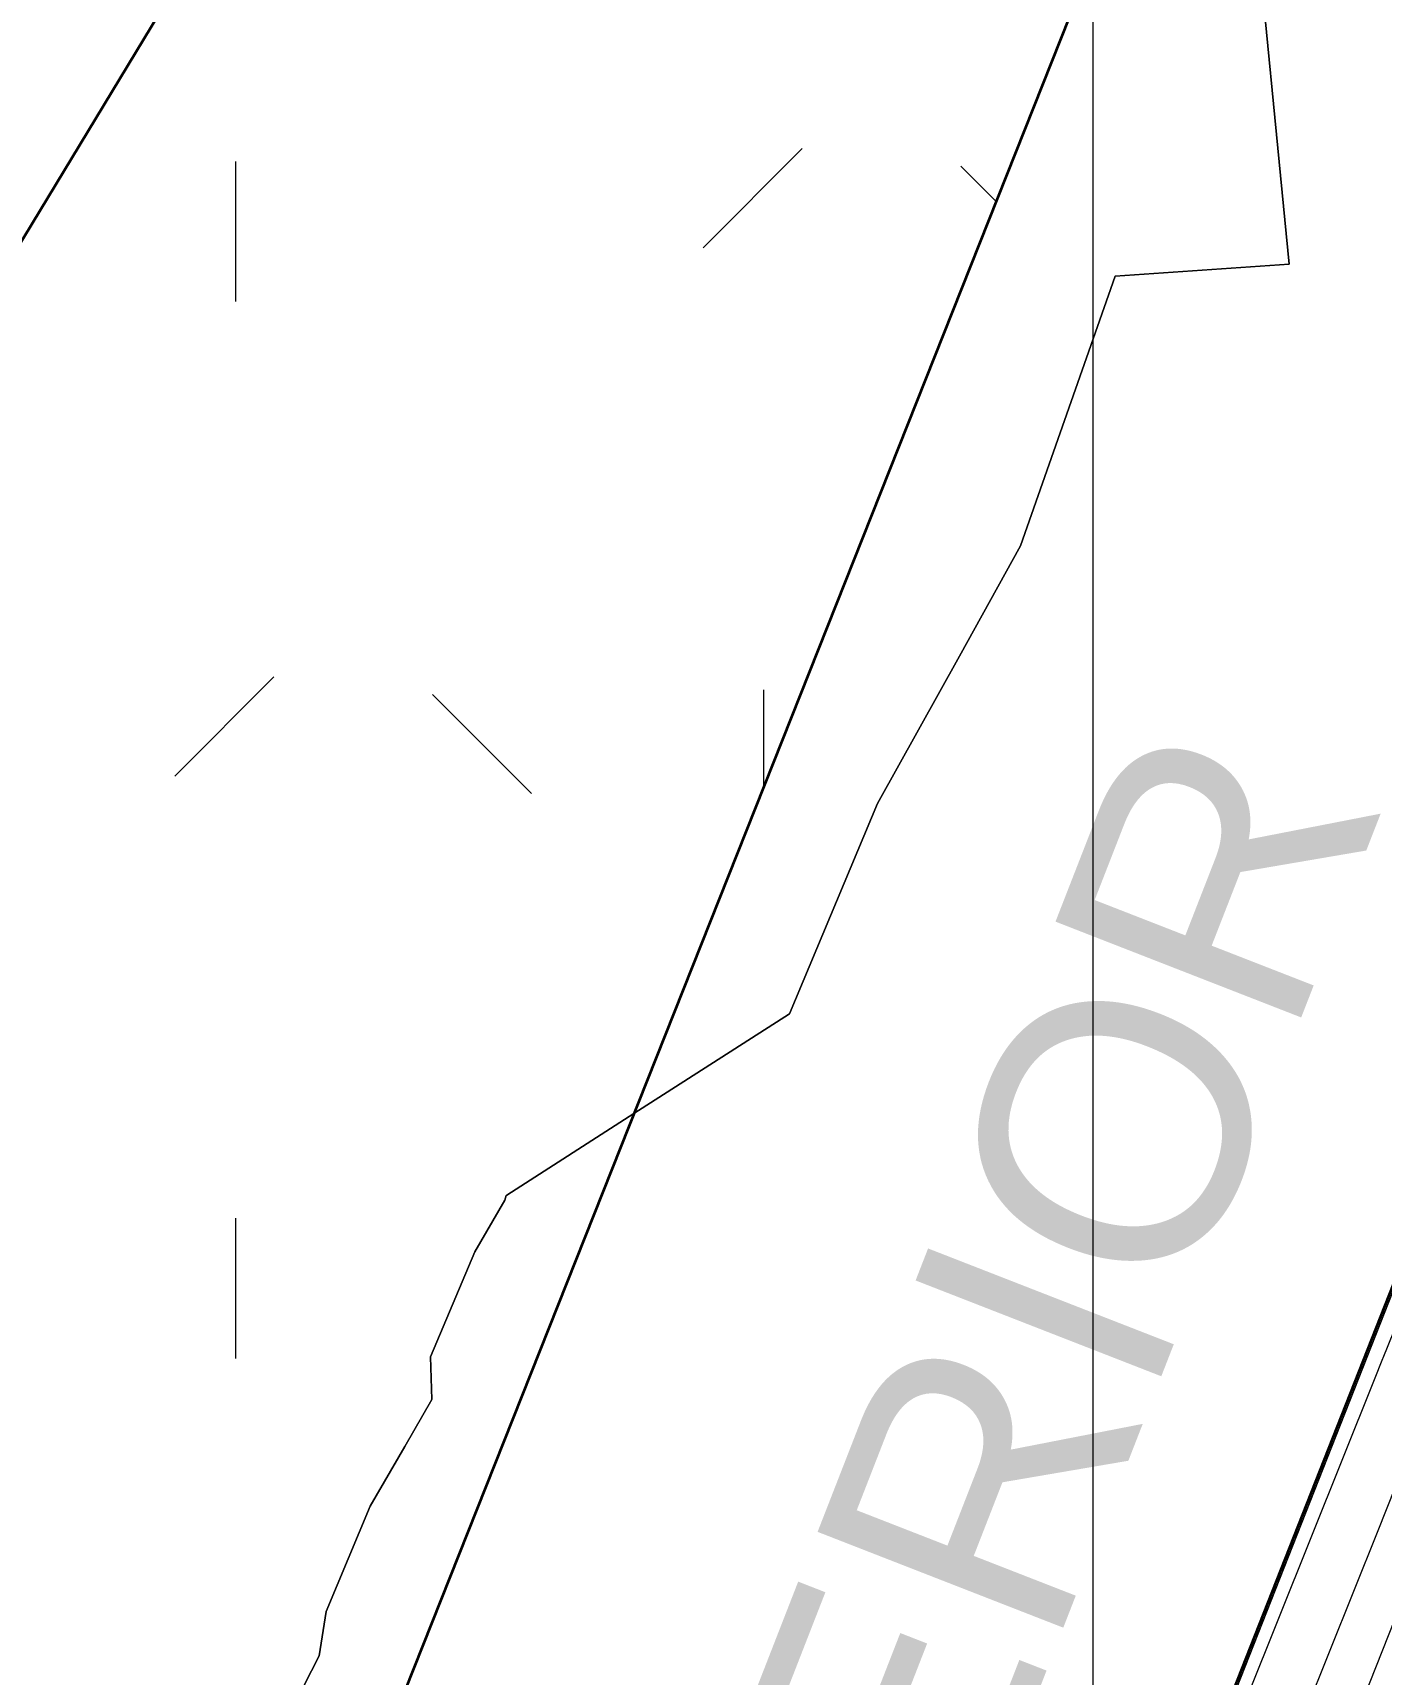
# Model space of a CAD drawing. Header units: metres. Extents: x -207 to 292, y -187 to 169.
# Drawn here: x -107.47 to -98.3, y -21.2 to -10.04 of the extents above; entities that cross this region are included whole.
import ezdxf

# ---------------------------------------------------------------- set-up
doc = ezdxf.new("R2010")
doc.units = ezdxf.units.M
for name, color, linetype, lineweight in [('ACHURADO', 7, 'Continuous', 9), ('BORDE CAMINO', 7, 'Continuous', 35), ('C-TOPO', 7, 'Continuous', 9), ('C-TOPO-MAJR', 7, 'Continuous', 35), ('C-TOPO-MINR', 7, 'Continuous', 9), ('CERCO INTERIOR', 7, 'Continuous', 9), ('grilla', 7, 'Continuous', 9), ('solera', 7, 'Continuous', 35)]:
    doc.layers.add(name, color=color, linetype=linetype, lineweight=lineweight)
doc.layers.add('PR10-ARQ-PL-001-Emplazamiento-C-1_dwg', color=7, linetype='Continuous', lineweight=9, true_color=0x767676)
doc.layers.add('TEXTO', color=5, linetype='Continuous', lineweight=9, true_color=0x0000ff)
doc.styles.add('Arial', font='arial.ttf', dxfattribs={"height": 1.792988})

# ---------------------------------------------------------------- blocks, each defined once
blk = doc.blocks.new('PR10-ARQ-PL-001-Emplazamiento-C-1_dwg-674643-PLANTA EMPLAZAMIENTO ACTUALIZADO')
at = {"layer": 'ACHURADO'}
h = blk.add_hatch(dxfattribs=at)
h.set_pattern_fill('FP_1', color=256, style=0, pattern_type=2)
h.set_pattern_definition([(90, (-655750.258, -5498481.082), (-3.592, 3.592), [0.9525, -6.232]), (45, (-655750.258, -5498481.082), (-3.5921024484, 3.5921024484), [0.9525, -4.127]), (135, (-655750.258, -5498481.082), (-3.5921024484, -3.5921024484), [0.9525, -4.127])])
h.paths.add_polyline_path([(-109.746, -33.419), (-81.977, 36.498), (-79.743, 37.301), (-79.538, 37.853), (-79.692, 37.91), (-79.529, 38.351), (-79.159, 38.214), (-79.322, 37.773), (-79.548, 37.372), (-78.372, 37.795), (-31.438, 19.05), (-31.367, 19.242), (-31.521, 19.299), (-31.357, 19.74), (-30.987, 19.603), (-31.15, 19.162), (-31.254, 18.977), (-28.462, 17.861), (-26.474, 22.839), (-35.025, 26.239), (-35.008, 26.281), (-81.174, 44.741), (-81.294, 45.005), (-81.38, 44.833), (-81.457, 44.658), (-81.526, 44.479), (-81.586, 44.297), (-88.33, 27.525), (-99.365, 2.058), (-108.453, -12.959), (-112.02, -18.411), (-112.091, -18.588), (-112.151, -18.77), (-112.199, -18.954), (-112.235, -19.141), (-112.26, -19.331), (-112.272, -19.521), (-112.273, -19.712), (-112.262, -19.902), (-112.239, -20.091), (-112.205, -20.279), (-112.155, -20.474), (-112.101, -20.646), (-112.032, -20.824), (-111.952, -20.997), (-111.861, -21.165), (-111.694, -21.419), (-111.65, -21.482), (-111.529, -21.63), (-111.045, -20.434), (-107.779, -21.779), (-110.981, -29.684), (-113.573, -28.617), (-113.789, -29.154), (-111.88, -31.167)])
h.paths.add_polyline_path([(-100.595, -9.645), (-100.724, -9.624), (-100.849, -9.57), (-100.953, -9.491), (-100.993, -9.445), (-101.023, -9.397), (-101.044, -9.347), (-101.052, -9.298), (-101.05, -9.251), (-100.952, -9.293), (-100.922, -9.223), (-101.02, -9.181), (-100.988, -9.148), (-100.947, -9.121), (-100.899, -9.102), (-100.844, -9.09), (-100.721, -9.093), (-100.595, -9.128), (-100.479, -9.192), (-100.389, -9.278), (-100.356, -9.325), (-100.334, -9.374), (-100.323, -9.422), (-100.322, -9.469), (-100.333, -9.512), (-100.354, -9.551), (-100.386, -9.585), (-100.428, -9.612), (-100.478, -9.632), (-100.534, -9.643)])
h.paths.add_polyline_path([(-101.91, -9.059), (-102.342, -8.873), (-102.186, -8.51), (-101.754, -8.696), (-101.815, -8.838), (-101.918, -8.794), (-101.928, -8.73), (-101.968, -8.68), (-102.028, -8.656), (-102.092, -8.664), (-102.12, -8.681), (-102.16, -8.731), (-102.169, -8.762), (-102.162, -8.827), (-102.124, -8.879), (-102.097, -8.896), (-102.033, -8.907), (-101.972, -8.886), (-101.948, -8.864), (-101.845, -8.908), (-101.862, -8.946)])
at = {"layer": 'BORDE CAMINO', "flags": 128}
blk.add_lwpolyline([(-81.586, 44.297), (-88.33, 27.525), (-99.365, 2.058), (-108.453, -12.959), (-112.02, -18.411)], dxfattribs=at)
at = {"layer": 'C-TOPO', "flags": 128}
for points in [[(-108.37, -12.821), (-107.115, -10.747), (-106.985, -10.534), (-101.696, -1.793), (-100.69, -0.132), (-100.561, 0.082), (-99.365, 2.058), (-99.262, 2.296), (-99.153, 2.547), (-98.485, 4.089), (-97.95, 5.325), (-97.803, 5.664), (-97.592, 6.149), (-97.162, 7.143), (-96.419, 8.858), (-96.089, 9.619), (-95.721, 10.467), (-94.869, 12.435), (-94.55, 13.172), (-94.184, 14.016), (-93.679, 15.18), (-92.94, 16.886)], [(-98.716, -5.648), (-100.589, -10.364), (-101.765, -13.324), (-102.253, -14.554), (-103.157, -16.829), (-103.776, -18.387), (-103.78, -18.397), (-103.797, -18.44), (-104.104, -19.212), (-104.182, -19.409), (-104.381, -19.91), (-104.616, -20.502), (-104.812, -20.997), (-105.289, -22.197), (-105.742, -23.338), (-105.848, -23.606), (-105.938, -23.831), (-106.43, -25.069), (-106.513, -25.278), (-106.579, -25.444), (-107.118, -26.802), (-107.131, -26.836), (-107.763, -28.426)], [(-92.94, 16.886), (-93.679, 15.18), (-94.184, 14.016), (-94.55, 13.172), (-94.869, 12.435), (-95.721, 10.467), (-96.089, 9.619), (-96.419, 8.858), (-97.162, 7.143), (-97.592, 6.149), (-97.803, 5.664), (-97.95, 5.325), (-98.485, 4.089), (-99.153, 2.547), (-99.262, 2.296), (-99.365, 2.058), (-100.561, 0.082), (-100.69, -0.132), (-101.696, -1.793), (-106.985, -10.534), (-107.115, -10.747), (-108.37, -12.821)], [(-107.763, -28.426), (-107.131, -26.836), (-107.118, -26.802), (-106.579, -25.444), (-106.513, -25.278), (-106.43, -25.069), (-105.938, -23.831), (-105.848, -23.606), (-105.742, -23.338), (-105.289, -22.197), (-104.812, -20.997), (-104.616, -20.502), (-104.381, -19.91), (-104.182, -19.409), (-104.104, -19.212), (-103.797, -18.44), (-103.78, -18.397), (-103.776, -18.387), (-103.157, -16.829), (-102.253, -14.554), (-101.765, -13.324), (-100.589, -10.364), (-98.716, -5.648)], [(-84.252, 16.932), (-85.449, 13.89), (-87.06, 9.797), (-87.096, 9.705), (-88.641, 5.78), (-90.132, 1.992), (-90.914, 0.008), (-92.551, -4.153), (-93.727, -7.141), (-96.271, -13.604), (-97.248, -16.084), (-98.841, -20.132), (-99.628, -22.129), (-102.14, -28.513), (-103.024, -30.759), (-103.423, -31.771), (-103.851, -32.858)], [(-84.252, 16.932), (-85.449, 13.89), (-87.06, 9.797), (-87.096, 9.705), (-88.641, 5.78), (-90.132, 1.992), (-90.914, 0.008), (-92.551, -4.153), (-93.727, -7.141), (-96.271, -13.604), (-97.248, -16.084), (-98.841, -20.132), (-99.628, -22.129), (-102.14, -28.513), (-103.024, -30.759), (-103.423, -31.771), (-103.851, -32.858)], [(-82.666, 20.879), (-107.939, -43.26), (-108.93, -45.796), (-109.585, -48.053), (-109.656, -50.289), (-109.331, -51.834), (-107.863, -54.399), (-105.999, -56.031), (-103.473, -57.115), (-100.274, -58.402), (-88.871, -62.976), (-80.354, -66.302), (-78.022, -66.925), (-75.284, -66.886), (-72.496, -65.73), (-70.112, -62.965)]]:
    blk.add_lwpolyline(points, dxfattribs=at)
at = {"layer": 'C-TOPO-MAJR', "color": 1, "lineweight": 9, "true_color": 0xff0000, "flags": 128}
for points in [[(-99.21, -21.354), (-98.343, -19.195), (-98.286, -19.053), (-98.285, -19.049), (-97.299, -16.614), (-97.259, -16.507), (-97.234, -16.443), (-96.102, -13.379), (-96.092, -13.355), (-96.089, -13.347), (-96.08, -13.324), (-96.08, -13.321), (-96.057, -13.265), (-94.86, -10.294), (-94.858, -10.29), (-94.855, -10.282), (-94.846, -10.259), (-94.837, -10.236), (-93.88, -7.749)], [(-99.176, -9.037), (-98.924, -11.614), (-100.107, -11.694), (-100.75, -13.527), (-101.166, -14.277), (-101.723, -15.28), (-102.322, -16.71), (-103.379, -17.388), (-104.243, -17.942), (-104.247, -17.945), (-104.257, -17.977), (-104.461, -18.327), (-104.761, -19.042), (-104.752, -19.332), (-104.937, -19.651), (-105.173, -20.057), (-105.472, -20.773), (-105.519, -21.075), (-105.884, -21.788)]]:
    blk.add_lwpolyline(points, dxfattribs=at)
at = {"layer": 'C-TOPO-MINR', "color": 9, "true_color": 0xc0c0c0, "flags": 128}
blk.add_lwpolyline([(-98.816, -21.458), (-98.319, -20.221), (-97.851, -19.046), (-97.837, -19.012), (-97.277, -17.627), (-96.894, -16.607), (-96.661, -16), (-95.988, -14.18), (-95.863, -13.855), (-95.824, -13.757), (-95.703, -13.451), (-95.697, -13.408), (-95.395, -12.666), (-94.679, -10.889), (-94.66, -10.842), (-94.617, -10.745), (-94.51, -10.454), (-94.393, -10.172), (-93.824, -8.692)], dxfattribs=at)
at = {"layer": 'CERCO INTERIOR', "flags": 128}
blk.add_lwpolyline([(-43.85, 6.193), (-70.423, -61.108), (-71.635, -63.468), (-73.528, -65.107), (-75.979, -65.979), (-78.566, -65.779), (-105.401, -55.121), (-107.404, -53.512), (-108.612, -51.268), (-108.759, -48.656), (-108.245, -46.181), (-80.715, 23.359), (-79.577, 25.615), (-77.836, 27.15), (-75.596, 28.067), (-72.986, 27.982), (-46.012, 17.335), (-43.997, 15.682), (-42.738, 13.651), (-42.339, 11.139), (-42.976, 8.657)], close=True, dxfattribs=at)
at = {"layer": 'grilla'}
blk.add_line((-100.258, 166.258), (-100.258, -186.737), dxfattribs=at)
at = {"layer": 'solera'}
blk.add_line((-81.217, 24.641), (-109.396, -46.945), dxfattribs=at)
at = {"layer": 'solera', "flags": 128}
blk.add_lwpolyline([(13.372, 2.083), (13.051, 1.282), (-78.372, 37.795), (-81.977, 36.498), (-118.277, -54.897), (-118.616, -54.913), (-118.855, -55.514), (-118.649, -55.835), (-118.96, -56.618), (-59.119, -80.114)], dxfattribs=at)
at = {"layer": 'TEXTO', "insert": (-107.413, -33.779), "char_height": 1.79299, "width": 21.42419, "attachment_point": 1, "rotation": 68.6975, "line_spacing_factor": 0.941778, "style": 'Arial'}
blk.add_mtext('CALLE INTERIOR', dxfattribs=at)

msp = doc.modelspace()

# ---------------------------------------------------------------- linework, layer by layer
at = {"layer": 'C-TOPO'}
for p, q in [((-82.666, 20.879), (-107.939, -43.26)), ((-101.696, -1.793), (-106.985, -10.534)), ((-106.985, -10.534), (-101.696, -1.793)), ((-100.589, -10.364), (-98.716, -5.648)), ((-98.716, -5.648), (-100.589, -10.364)), ((-101.765, -13.324), (-100.589, -10.364)), ((-100.589, -10.364), (-101.765, -13.324)), ((-106.985, -10.534), (-107.115, -10.747)), ((-107.115, -10.747), (-106.985, -10.534)), ((-107.115, -10.747), (-108.37, -12.821)), ((-108.37, -12.821), (-107.115, -10.747)), ((-102.253, -14.554), (-101.765, -13.324)), ((-101.765, -13.324), (-102.253, -14.554)), ((-103.157, -16.829), (-102.253, -14.554)), ((-102.253, -14.554), (-103.157, -16.829)), ((-97.248, -16.084), (-98.841, -20.132)), ((-98.841, -20.132), (-97.248, -16.084)), ((-103.776, -18.387), (-103.157, -16.829)), ((-103.157, -16.829), (-103.776, -18.387)), ((-103.797, -18.44), (-103.78, -18.397)), ((-103.78, -18.397), (-103.797, -18.44)), ((-103.78, -18.397), (-103.776, -18.387)), ((-103.776, -18.387), (-103.78, -18.397)), ((-104.104, -19.212), (-103.797, -18.44)), ((-103.797, -18.44), (-104.104, -19.212)), ((-104.182, -19.409), (-104.104, -19.212)), ((-104.104, -19.212), (-104.182, -19.409)), ((-104.381, -19.91), (-104.182, -19.409)), ((-104.182, -19.409), (-104.381, -19.91)), ((-104.616, -20.502), (-104.381, -19.91)), ((-104.381, -19.91), (-104.616, -20.502)), ((-98.841, -20.132), (-99.628, -22.129)), ((-99.628, -22.129), (-98.841, -20.132)), ((-104.812, -20.997), (-104.616, -20.502)), ((-104.616, -20.502), (-104.812, -20.997)), ((-105.289, -22.197), (-104.812, -20.997)), ((-104.812, -20.997), (-105.289, -22.197))]:
    msp.add_line(p, q, dxfattribs=at)
at = {"layer": 'C-TOPO-MAJR', "color": 1, "lineweight": 9, "true_color": 0xff0000, "flags": 128}
for points in [[(-99.21, -21.354), (-98.343, -19.195), (-98.286, -19.053), (-98.285, -19.049), (-97.299, -16.614), (-97.259, -16.507), (-97.234, -16.443), (-96.102, -13.379), (-96.092, -13.355), (-96.089, -13.347), (-96.08, -13.324), (-96.08, -13.321), (-96.057, -13.265), (-94.86, -10.294), (-94.858, -10.29), (-94.855, -10.282), (-94.846, -10.259), (-94.837, -10.236), (-93.88, -7.749)], [(-103.379, -17.388), (-102.322, -16.71), (-101.723, -15.28), (-101.166, -14.277), (-100.75, -13.527), (-100.107, -11.694), (-98.924, -11.614), (-99.176, -9.037)], [(-107.487, -26.024), (-107.08, -25.126), (-107.116, -24.97), (-106.982, -24.881), (-106.662, -24.074), (-106.704, -23.955), (-106.718, -23.66), (-106.51, -23.12), (-106.326, -22.901), (-106.125, -22.601), (-105.884, -21.788), (-105.519, -21.075), (-105.472, -20.773), (-105.173, -20.057), (-104.937, -19.651), (-104.752, -19.332), (-104.761, -19.042), (-104.461, -18.327), (-104.257, -17.977), (-104.247, -17.945), (-104.243, -17.942), (-103.379, -17.388)]]:
    msp.add_lwpolyline(points, dxfattribs=at)
at = {"layer": 'C-TOPO-MINR', "color": 9, "true_color": 0xc0c0c0, "flags": 128}
msp.add_lwpolyline([(-98.816, -21.458), (-98.319, -20.221), (-97.851, -19.046), (-97.837, -19.012), (-97.277, -17.627), (-96.894, -16.607), (-96.661, -16), (-95.988, -14.18), (-95.863, -13.855), (-95.824, -13.757), (-95.703, -13.451), (-95.697, -13.408), (-95.395, -12.666), (-94.679, -10.889), (-94.66, -10.842), (-94.617, -10.745), (-94.51, -10.454), (-94.393, -10.172), (-93.824, -8.692)], dxfattribs=at)

# ---------------------------------------------------------------- block references
at = {"layer": 'PR10-ARQ-PL-001-Emplazamiento-C-1_dwg', "color": 7}
msp.add_blockref('PR10-ARQ-PL-001-Emplazamiento-C-1_dwg-674643-PLANTA EMPLAZAMIENTO ACTUALIZADO', (0, 0), dxfattribs=at)

doc.saveas('drawing.dxf')
